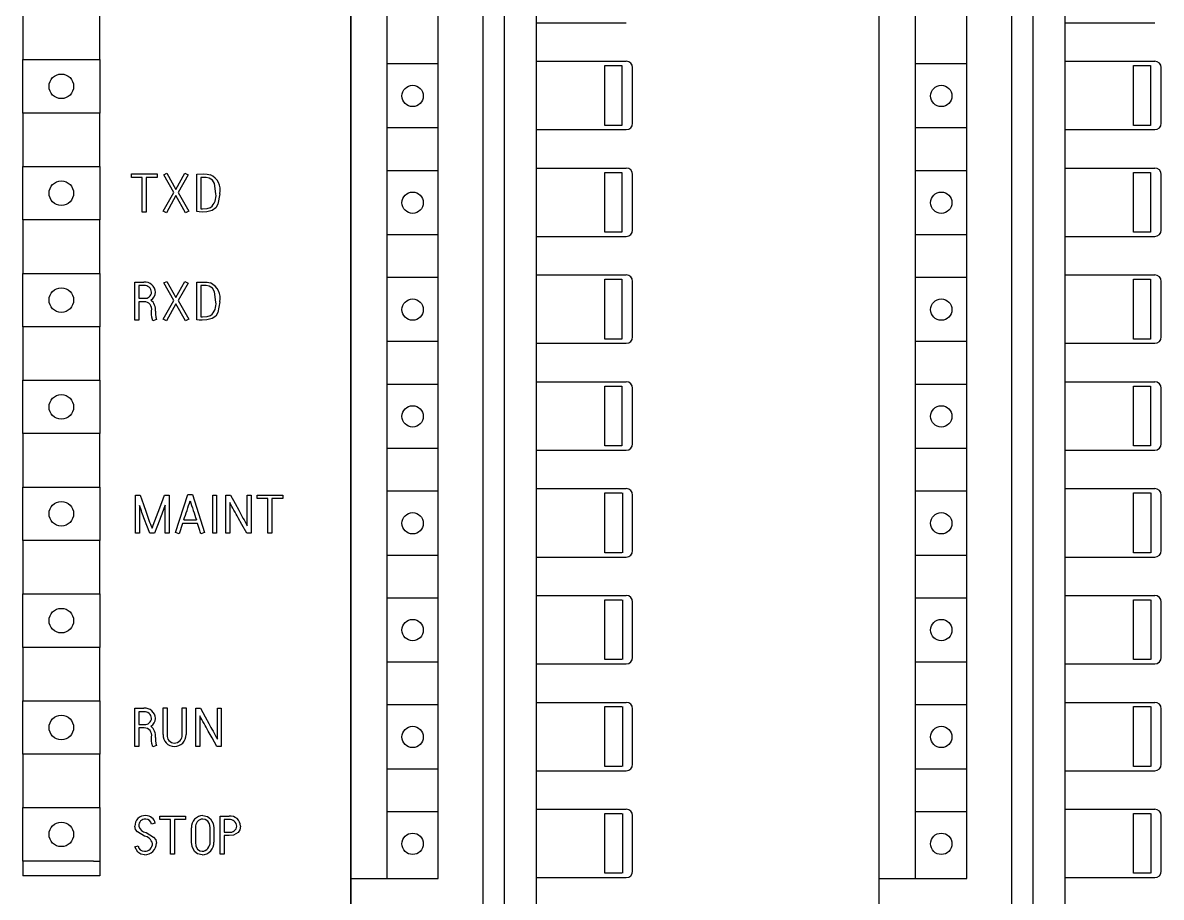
# Model space of a CAD drawing. Extents: x 430 to 1632, y -19 to 271.
# Drawn here: x 1274.9 to 1328.2, y 188.9 to 229.8 of the extents above; entities that cross this region are included whole.
import ezdxf

# ---------------------------------------------------------------- set-up
doc = ezdxf.new("R2010")
doc.units = 0
doc.header["$LTSCALE"] = 5
doc.header["$MEASUREMENT"] = 0
doc.layers.get('0').update_dxf_attribs({"linetype": 'CONTINUOUS'})

msp = doc.modelspace()

# ---------------------------------------------------------------- linework, layer by layer
for p, q in [((1290.245, 269.928), (1290.245, 143.878)), ((1274.891, 230.569), (1274.891, 228.069)), ((1278.501, 228.069), (1278.501, 230.569)), ((1274.891, 228.069), (1275.2, 228.069)), ((1274.896, 225.568), (1274.896, 228.069)), ((1275.2, 228.069), (1278.192, 228.069)), ((1278.192, 228.069), (1278.501, 228.069)), ((1278.496, 228.069), (1278.496, 225.568)), ((1274.891, 225.568), (1274.891, 223.068)), ((1275.2, 225.568), (1274.891, 225.568)), ((1278.192, 225.568), (1275.2, 225.568)), ((1278.501, 225.568), (1278.192, 225.568)), ((1278.501, 223.068), (1278.501, 225.568)), ((1274.891, 223.068), (1275.2, 223.068)), ((1274.896, 220.568), (1274.896, 223.068)), ((1275.2, 223.068), (1278.192, 223.068)), ((1278.192, 223.068), (1278.501, 223.068)), ((1278.496, 223.068), (1278.496, 220.568)), ((1279.987, 222.716), (1281.188, 222.716)), ((1279.987, 222.556), (1279.987, 222.716)), ((1280.486, 222.556), (1279.987, 222.556)), ((1280.486, 220.933), (1280.486, 222.556)), ((1280.669, 222.556), (1280.669, 220.933)), ((1281.188, 222.556), (1280.669, 222.556)), ((1281.188, 222.716), (1281.188, 222.556)), ((1281.489, 222.677), (1281.639, 222.753)), ((1281.962, 221.852), (1281.489, 222.677)), ((1281.639, 222.753), (1282.062, 221.996)), ((1282.062, 221.996), (1282.475, 222.753)), ((1282.636, 222.674), (1282.171, 221.85)), ((1282.475, 222.753), (1282.636, 222.674)), ((1283.042, 222.715), (1283.333, 222.718)), ((1283.042, 220.959), (1283.042, 222.715)), ((1283.377, 222.556), (1283.225, 222.556)), ((1283.225, 222.556), (1283.225, 221.093)), ((1281.47, 220.979), (1281.962, 221.852)), ((1282.171, 221.85), (1282.672, 220.982)), ((1282.064, 221.706), (1281.622, 220.904)), ((1282.514, 220.904), (1282.064, 221.706)), ((1280.669, 220.933), (1280.486, 220.933)), ((1281.622, 220.904), (1281.47, 220.979)), ((1282.672, 220.982), (1282.514, 220.904)), ((1274.891, 220.568), (1274.891, 218.067)), ((1275.2, 220.568), (1274.891, 220.568)), ((1278.192, 220.568), (1275.2, 220.568)), ((1278.501, 220.568), (1278.192, 220.568)), ((1278.501, 218.067), (1278.501, 220.568)), ((1274.891, 218.067), (1275.2, 218.067)), ((1274.896, 215.567), (1274.896, 218.067)), ((1275.2, 218.067), (1278.192, 218.067)), ((1278.192, 218.067), (1278.501, 218.067)), ((1278.496, 218.067), (1278.496, 215.567)), ((1280.143, 217.655), (1280.566, 217.655)), ((1280.143, 215.872), (1280.143, 217.655)), ((1280.326, 217.495), (1280.326, 216.901)), ((1280.565, 217.495), (1280.326, 217.495)), ((1281.489, 217.616), (1281.639, 217.691)), ((1281.962, 216.791), (1281.489, 217.616)), ((1281.639, 217.691), (1282.062, 216.935)), ((1282.062, 216.935), (1282.475, 217.691)), ((1282.636, 217.613), (1282.171, 216.789)), ((1282.475, 217.691), (1282.636, 217.613)), ((1283.042, 217.654), (1283.333, 217.657)), ((1283.042, 215.898), (1283.042, 217.654)), ((1283.377, 217.495), (1283.225, 217.495)), ((1283.225, 217.495), (1283.225, 216.032)), ((1280.326, 216.901), (1280.585, 216.901)), ((1280.326, 216.741), (1280.326, 215.872)), ((1280.58, 216.741), (1280.326, 216.741)), ((1281.47, 215.918), (1281.962, 216.791)), ((1282.064, 216.645), (1281.622, 215.843)), ((1282.514, 215.843), (1282.064, 216.645)), ((1282.171, 216.789), (1282.672, 215.921)), ((1280.92, 216.139), (1280.92, 216.318)), ((1281.145, 215.908), (1280.976, 215.849)), ((1281.103, 216.29), (1281.103, 216.155)), ((1281.622, 215.843), (1281.47, 215.918)), ((1282.672, 215.921), (1282.514, 215.843)), ((1274.891, 215.567), (1274.891, 213.066)), ((1275.2, 215.567), (1274.891, 215.567)), ((1278.192, 215.567), (1275.2, 215.567)), ((1278.501, 215.567), (1278.192, 215.567)), ((1278.501, 213.066), (1278.501, 215.567)), ((1280.326, 215.872), (1280.143, 215.872)), ((1274.891, 213.066), (1275.2, 213.066)), ((1274.896, 210.566), (1274.896, 213.066)), ((1275.2, 213.066), (1278.192, 213.066)), ((1278.192, 213.066), (1278.501, 213.066)), ((1278.496, 213.066), (1278.496, 210.566)), ((1274.891, 210.566), (1274.891, 208.066)), ((1275.2, 210.566), (1274.891, 210.566)), ((1278.192, 210.566), (1275.2, 210.566)), ((1278.501, 210.566), (1278.192, 210.566)), ((1278.501, 208.066), (1278.501, 210.566)), ((1274.891, 208.066), (1275.2, 208.066)), ((1274.896, 205.565), (1274.896, 208.066)), ((1275.2, 208.066), (1278.192, 208.066)), ((1278.192, 208.066), (1278.501, 208.066)), ((1278.496, 208.066), (1278.496, 205.565)), ((1280.166, 207.691), (1280.381, 207.691)), ((1280.166, 205.908), (1280.166, 207.691)), ((1281.524, 207.691), (1281.743, 207.691)), ((1281.743, 207.691), (1281.743, 205.908)), ((1282.04, 205.933), (1282.625, 207.714)), ((1282.625, 207.714), (1282.834, 207.714)), ((1282.834, 207.714), (1283.407, 205.937)), ((1283.786, 207.691), (1283.969, 207.691)), ((1283.786, 205.908), (1283.786, 207.691)), ((1283.969, 207.691), (1283.969, 205.908)), ((1284.398, 205.908), (1284.398, 207.691)), ((1284.398, 207.691), (1284.61, 207.691)), ((1285.404, 206.255), (1285.404, 207.691)), ((1285.404, 207.691), (1285.586, 207.691)), ((1285.586, 207.691), (1285.586, 205.908)), ((1285.871, 207.531), (1285.871, 207.691)), ((1285.871, 207.691), (1287.071, 207.691)), ((1286.37, 207.531), (1285.871, 207.531)), ((1286.37, 205.908), (1286.37, 207.531)), ((1287.071, 207.531), (1286.553, 207.531)), ((1286.553, 207.531), (1286.553, 205.908)), ((1287.071, 207.691), (1287.071, 207.531)), ((1280.349, 207.207), (1280.349, 205.908)), ((1281.56, 205.908), (1281.56, 207.224)), ((1284.581, 207.341), (1284.581, 205.908)), ((1282.377, 206.365), (1282.213, 205.885)), ((1283.07, 206.365), (1282.377, 206.365)), ((1282.426, 206.525), (1283.024, 206.525)), ((1280.349, 205.908), (1280.166, 205.908)), ((1281.064, 205.908), (1280.833, 205.908)), ((1281.743, 205.908), (1281.56, 205.908)), ((1282.213, 205.885), (1282.04, 205.933)), ((1283.407, 205.937), (1283.228, 205.885)), ((1283.969, 205.908), (1283.786, 205.908)), ((1284.581, 205.908), (1284.398, 205.908)), ((1285.586, 205.908), (1285.376, 205.908)), ((1286.553, 205.908), (1286.37, 205.908)), ((1274.891, 205.565), (1274.891, 203.065)), ((1275.2, 205.565), (1274.891, 205.565)), ((1278.192, 205.565), (1275.2, 205.565)), ((1278.501, 205.565), (1278.192, 205.565)), ((1278.501, 203.065), (1278.501, 205.565)), ((1274.891, 203.065), (1275.2, 203.065)), ((1274.896, 200.565), (1274.896, 203.065)), ((1275.2, 203.065), (1278.192, 203.065)), ((1278.192, 203.065), (1278.501, 203.065)), ((1278.496, 203.065), (1278.496, 200.565)), ((1274.891, 200.565), (1274.891, 198.064)), ((1275.2, 200.565), (1274.891, 200.565)), ((1278.192, 200.565), (1275.2, 200.565)), ((1278.501, 200.565), (1278.192, 200.565)), ((1278.501, 198.064), (1278.501, 200.565)), ((1274.891, 198.064), (1275.2, 198.064)), ((1274.896, 195.564), (1274.896, 198.064)), ((1275.2, 198.064), (1278.192, 198.064)), ((1278.192, 198.064), (1278.501, 198.064)), ((1278.496, 198.064), (1278.496, 195.564)), ((1280.143, 197.712), (1280.566, 197.712)), ((1280.143, 195.929), (1280.143, 197.712)), ((1280.326, 197.552), (1280.326, 196.958)), ((1280.565, 197.552), (1280.326, 197.552)), ((1281.462, 196.481), (1281.462, 197.735)), ((1281.462, 197.735), (1281.645, 197.735)), ((1281.645, 197.735), (1281.645, 196.474)), ((1282.354, 196.474), (1282.354, 197.735)), ((1282.354, 197.735), (1282.536, 197.735)), ((1282.536, 197.735), (1282.536, 196.481)), ((1282.996, 197.712), (1283.209, 197.712)), ((1282.996, 195.929), (1282.996, 197.712)), ((1283.179, 197.362), (1283.179, 195.929)), ((1284.002, 197.712), (1284.185, 197.712)), ((1284.002, 196.276), (1284.002, 197.712)), ((1284.185, 197.712), (1284.185, 195.929)), ((1280.326, 196.958), (1280.585, 196.958)), ((1280.326, 196.798), (1280.326, 195.929)), ((1280.58, 196.798), (1280.326, 196.798)), ((1280.92, 196.197), (1280.92, 196.375)), ((1281.103, 196.347), (1281.103, 196.212)), ((1280.326, 195.929), (1280.143, 195.929)), ((1281.145, 195.965), (1280.976, 195.906)), ((1283.179, 195.929), (1282.996, 195.929)), ((1284.185, 195.929), (1283.975, 195.929)), ((1274.891, 195.564), (1274.891, 193.064)), ((1275.2, 195.564), (1274.891, 195.564)), ((1278.192, 195.564), (1275.2, 195.564)), ((1278.501, 195.564), (1278.192, 195.564)), ((1278.501, 193.064), (1278.501, 195.564)), ((1274.891, 193.064), (1275.2, 193.064)), ((1274.896, 190.565), (1274.896, 193.064)), ((1275.2, 193.064), (1278.192, 193.064)), ((1278.192, 193.064), (1278.501, 193.064)), ((1278.496, 193.064), (1278.496, 190.565)), ((1281.306, 192.508), (1281.306, 192.668)), ((1281.306, 192.668), (1282.506, 192.668)), ((1281.805, 192.508), (1281.306, 192.508)), ((1281.805, 190.885), (1281.805, 192.508)), ((1282.506, 192.508), (1281.988, 192.508)), ((1281.988, 192.508), (1281.988, 190.885)), ((1282.506, 192.668), (1282.506, 192.508)), ((1284.132, 192.668), (1284.555, 192.668)), ((1284.132, 190.885), (1284.132, 192.668)), ((1284.315, 192.508), (1284.315, 191.914)), ((1284.553, 192.508), (1284.315, 192.508)), ((1281.096, 192.332), (1280.917, 192.287)), ((1282.79, 191.456), (1282.79, 192.127)), ((1282.973, 192.132), (1282.973, 191.452)), ((1283.659, 191.452), (1283.659, 192.132)), ((1283.842, 192.127), (1283.842, 191.456)), ((1284.315, 191.914), (1284.553, 191.914)), ((1284.315, 191.754), (1284.315, 190.885)), ((1284.554, 191.754), (1284.315, 191.754)), ((1280.143, 191.227), (1280.292, 191.27)), ((1281.988, 190.885), (1281.805, 190.885)), ((1284.315, 190.885), (1284.132, 190.885)), ((1274.896, 190.565), (1274.896, 189.868)), ((1275.196, 190.565), (1274.896, 190.565)), ((1278.196, 190.565), (1275.196, 190.565)), ((1278.196, 190.565), (1278.496, 190.565)), ((1278.496, 190.565), (1278.496, 189.868)), ((1278.496, 189.868), (1274.896, 189.868))]:
    msp.add_line(p, q)
at = {"color": 7, "linetype": 'Continuous'}
for p, q in [((1314.995, -17.648), (1314.995, 269.352)), ((1314.995, -17.648), (1314.995, 269.352)), ((1290.245, -18.572), (1290.245, 268.428)), ((1296.445, -1.108), (1296.445, 255.922)), ((1321.195, -1.108), (1321.195, 255.922)), ((1297.445, -1.108), (1297.445, 245.252)), ((1298.945, -4.108), (1298.945, 245.252)), ((1322.195, -1.108), (1322.195, 245.252)), ((1323.695, -4.108), (1323.695, 245.252)), ((1291.945, 189.752), (1291.945, 243.052)), ((1294.345, 189.752), (1294.345, 243.052)), ((1316.695, 189.752), (1316.695, 243.052)), ((1319.095, 189.752), (1319.095, 243.052)), ((1298.945, 229.792), (1303.145, 229.792)), ((1323.695, 229.792), (1327.895, 229.792)), ((1294.345, 227.871), (1291.945, 227.871)), ((1298.945, 227.992), (1303.145, 227.992)), ((1302.145, 224.992), (1302.145, 227.792)), ((1302.145, 227.792), (1302.945, 227.792)), ((1302.945, 227.792), (1302.945, 224.992)), ((1303.445, 225.092), (1303.445, 227.692)), ((1319.095, 227.871), (1316.695, 227.871)), ((1323.695, 227.992), (1327.895, 227.992)), ((1326.895, 224.992), (1326.895, 227.792)), ((1326.895, 227.792), (1327.695, 227.792)), ((1327.695, 227.792), (1327.695, 224.992)), ((1328.195, 225.092), (1328.195, 227.692)), ((1302.945, 224.992), (1302.145, 224.992)), ((1327.695, 224.992), (1326.895, 224.992)), ((1294.345, 224.871), (1291.945, 224.871)), ((1298.945, 224.792), (1303.145, 224.792)), ((1319.095, 224.871), (1316.695, 224.871)), ((1323.695, 224.792), (1327.895, 224.792)), ((1294.345, 222.871), (1291.945, 222.871)), ((1298.945, 222.992), (1303.145, 222.992)), ((1319.095, 222.871), (1316.695, 222.871)), ((1323.695, 222.992), (1327.895, 222.992)), ((1302.145, 219.992), (1302.145, 222.792)), ((1302.145, 222.792), (1302.945, 222.792)), ((1302.945, 222.792), (1302.945, 219.992)), ((1303.445, 220.092), (1303.445, 222.692)), ((1326.895, 219.992), (1326.895, 222.792)), ((1326.895, 222.792), (1327.695, 222.792)), ((1327.695, 222.792), (1327.695, 219.992)), ((1328.195, 220.092), (1328.195, 222.692)), ((1294.345, 219.871), (1291.945, 219.871)), ((1298.945, 219.792), (1303.145, 219.792)), ((1302.945, 219.992), (1302.145, 219.992)), ((1319.095, 219.871), (1316.695, 219.871)), ((1323.695, 219.792), (1327.895, 219.792)), ((1327.695, 219.992), (1326.895, 219.992)), ((1294.345, 217.871), (1291.945, 217.871)), ((1298.945, 217.992), (1303.145, 217.992)), ((1302.145, 214.992), (1302.145, 217.792)), ((1302.145, 217.792), (1302.945, 217.792)), ((1302.945, 217.792), (1302.945, 214.992)), ((1303.445, 215.092), (1303.445, 217.692)), ((1319.095, 217.871), (1316.695, 217.871)), ((1323.695, 217.992), (1327.895, 217.992)), ((1326.895, 214.992), (1326.895, 217.792)), ((1326.895, 217.792), (1327.695, 217.792)), ((1327.695, 217.792), (1327.695, 214.992)), ((1328.195, 215.092), (1328.195, 217.692)), ((1294.345, 214.871), (1291.945, 214.871)), ((1302.945, 214.992), (1302.145, 214.992)), ((1319.095, 214.871), (1316.695, 214.871)), ((1327.695, 214.992), (1326.895, 214.992)), ((1298.945, 214.792), (1303.145, 214.792)), ((1323.695, 214.792), (1327.895, 214.792)), ((1294.345, 212.871), (1291.945, 212.871)), ((1298.945, 212.992), (1303.145, 212.992)), ((1302.145, 209.992), (1302.145, 212.792)), ((1302.145, 212.792), (1302.945, 212.792)), ((1302.945, 212.792), (1302.945, 209.992)), ((1303.445, 210.092), (1303.445, 212.692)), ((1319.095, 212.871), (1316.695, 212.871)), ((1323.695, 212.992), (1327.895, 212.992)), ((1326.895, 209.992), (1326.895, 212.792)), ((1326.895, 212.792), (1327.695, 212.792)), ((1327.695, 212.792), (1327.695, 209.992)), ((1328.195, 210.092), (1328.195, 212.692)), ((1294.345, 209.871), (1291.945, 209.871)), ((1298.945, 209.792), (1303.145, 209.792)), ((1302.945, 209.992), (1302.145, 209.992)), ((1319.095, 209.871), (1316.695, 209.871)), ((1323.695, 209.792), (1327.895, 209.792)), ((1327.695, 209.992), (1326.895, 209.992)), ((1298.945, 207.992), (1303.145, 207.992)), ((1323.695, 207.992), (1327.895, 207.992)), ((1294.345, 207.871), (1291.945, 207.871)), ((1302.145, 204.992), (1302.145, 207.792)), ((1302.145, 207.792), (1302.945, 207.792)), ((1302.965, 207.792), (1302.965, 204.992)), ((1303.445, 205.092), (1303.445, 207.692)), ((1319.095, 207.871), (1316.695, 207.871)), ((1326.895, 204.992), (1326.895, 207.792)), ((1326.895, 207.792), (1327.695, 207.792)), ((1327.715, 207.792), (1327.715, 204.992)), ((1328.195, 205.092), (1328.195, 207.692)), ((1294.345, 204.871), (1291.945, 204.871)), ((1298.945, 204.792), (1303.145, 204.792)), ((1302.945, 204.992), (1302.145, 204.992)), ((1319.095, 204.871), (1316.695, 204.871)), ((1323.695, 204.792), (1327.895, 204.792)), ((1327.695, 204.992), (1326.895, 204.992)), ((1294.345, 202.871), (1291.945, 202.871)), ((1298.945, 202.992), (1303.145, 202.992)), ((1302.145, 199.992), (1302.145, 202.792)), ((1302.145, 202.792), (1302.945, 202.792)), ((1302.965, 202.792), (1302.965, 199.992)), ((1303.445, 200.092), (1303.445, 202.692)), ((1319.095, 202.871), (1316.695, 202.871)), ((1323.695, 202.992), (1327.895, 202.992)), ((1326.895, 199.992), (1326.895, 202.792)), ((1326.895, 202.792), (1327.695, 202.792)), ((1327.715, 202.792), (1327.715, 199.992)), ((1328.195, 200.092), (1328.195, 202.692)), ((1302.945, 199.992), (1302.145, 199.992)), ((1327.695, 199.992), (1326.895, 199.992)), ((1294.345, 199.871), (1291.945, 199.871)), ((1298.945, 199.792), (1303.145, 199.792)), ((1319.095, 199.871), (1316.695, 199.871)), ((1323.695, 199.792), (1327.895, 199.792)), ((1294.345, 197.871), (1291.945, 197.871)), ((1298.945, 197.992), (1303.145, 197.992)), ((1302.145, 194.992), (1302.145, 197.792)), ((1302.145, 197.792), (1302.945, 197.792)), ((1302.965, 197.792), (1302.965, 194.992)), ((1319.095, 197.871), (1316.695, 197.871)), ((1323.695, 197.992), (1327.895, 197.992)), ((1326.895, 194.992), (1326.895, 197.792)), ((1326.895, 197.792), (1327.695, 197.792)), ((1327.715, 197.792), (1327.715, 194.992)), ((1303.445, 195.092), (1303.445, 197.692)), ((1328.195, 195.092), (1328.195, 197.692)), ((1294.345, 194.871), (1291.945, 194.871)), ((1298.945, 194.792), (1303.145, 194.792)), ((1302.945, 194.992), (1302.145, 194.992)), ((1319.095, 194.871), (1316.695, 194.871)), ((1323.695, 194.792), (1327.895, 194.792)), ((1327.695, 194.992), (1326.895, 194.992)), ((1298.945, 192.992), (1303.145, 192.992)), ((1323.695, 192.992), (1327.895, 192.992)), ((1294.345, 192.871), (1291.945, 192.871)), ((1302.145, 189.992), (1302.145, 192.792)), ((1302.145, 192.792), (1302.945, 192.792)), ((1302.965, 192.792), (1302.965, 189.992)), ((1303.445, 190.092), (1303.445, 192.692)), ((1319.095, 192.871), (1316.695, 192.871)), ((1326.895, 189.992), (1326.895, 192.792)), ((1326.895, 192.792), (1327.695, 192.792)), ((1327.715, 192.792), (1327.715, 189.992)), ((1328.195, 190.092), (1328.195, 192.692)), ((1298.945, 189.792), (1303.145, 189.792)), ((1302.945, 189.992), (1302.145, 189.992)), ((1323.695, 189.792), (1327.895, 189.792)), ((1327.695, 189.992), (1326.895, 189.992)), ((1290.245, 189.752), (1294.345, 189.752)), ((1314.995, 189.752), (1319.095, 189.752))]:
    msp.add_line(p, q, dxfattribs=at)
at = {"flags": 128}
for points in [[(1283.333, 222.718), (1283.528, 222.709), (1283.677, 222.679)], [(1283.616, 222.528), (1283.483, 222.552), (1283.377, 222.556)], [(1283.934, 221.787), (1283.871, 222.264), (1283.775, 222.428), (1283.616, 222.528)], [(1284.116, 221.794), (1284.026, 221.299), (1283.924, 221.129), (1283.765, 221.012)], [(1283.297, 220.933), (1283.154, 220.942), (1283.042, 220.959)], [(1283.225, 221.093), (1283.233, 221.093), (1283.299, 221.093)], [(1283.765, 221.012), (1283.507, 220.946), (1283.297, 220.933)], [(1283.299, 221.093), (1283.52, 221.108), (1283.687, 221.154)], [(1283.333, 217.657), (1283.528, 217.648), (1283.677, 217.617)], [(1283.616, 217.467), (1283.483, 217.491), (1283.377, 217.495)], [(1283.934, 216.726), (1283.871, 217.203), (1283.775, 217.366), (1283.616, 217.467)], [(1284.116, 216.732), (1284.026, 216.237), (1283.924, 216.068), (1283.765, 215.951)], [(1280.976, 215.849), (1280.931, 216.009), (1280.92, 216.139)], [(1281.103, 216.155), (1281.115, 216.014), (1281.145, 215.908)], [(1283.297, 215.872), (1283.154, 215.881), (1283.042, 215.898)], [(1283.225, 216.032), (1283.233, 216.032), (1283.299, 216.032)], [(1283.765, 215.951), (1283.507, 215.885), (1283.297, 215.872)], [(1283.299, 216.032), (1283.52, 216.047), (1283.687, 216.093)], [(1280.381, 207.691), (1280.545, 207.246), (1280.674, 206.897)], [(1281.229, 206.898), (1281.396, 207.342), (1281.524, 207.691)], [(1284.61, 207.691), (1284.83, 207.293), (1285.002, 206.98)], [(1280.951, 206.145), (1280.962, 206.178), (1281, 206.281), (1281.077, 206.486), (1281.229, 206.898)], [(1280.833, 205.908), (1280.699, 206.267), (1280.595, 206.549)], [(1281.307, 206.554), (1281.171, 206.192), (1281.064, 205.908)], [(1283.175, 206.041), (1283.115, 206.222), (1283.07, 206.365)], [(1285.376, 205.908), (1285.153, 206.31), (1284.978, 206.626)], [(1283.228, 205.885), (1283.198, 205.972), (1283.175, 206.041)], [(1283.209, 197.712), (1283.428, 197.314), (1283.601, 197.001)], [(1280.976, 195.906), (1280.931, 196.066), (1280.92, 196.197)], [(1281.103, 196.212), (1281.115, 196.072), (1281.145, 195.965)], [(1283.975, 195.929), (1283.752, 196.331), (1283.577, 196.647)], [(1283.321, 192.691), (1283.537, 192.646), (1283.68, 192.547)], [(1283.551, 192.436), (1283.433, 192.513), (1283.323, 192.531)], [(1283.659, 192.132), (1283.63, 192.314), (1283.551, 192.436)], [(1283.68, 192.547), (1283.813, 192.328), (1283.842, 192.127)], [(1280.584, 191.733), (1280.261, 191.93), (1280.172, 192.049), (1280.143, 192.194)], [(1284.972, 191.898), (1284.751, 191.779), (1284.554, 191.754)], [(1285.092, 192.201), (1285.054, 192.019), (1284.972, 191.898)], [(1280.666, 191.894), (1281.019, 191.686), (1281.117, 191.558), (1281.149, 191.402)], [(1282.939, 191.014), (1282.815, 191.248), (1282.79, 191.456)], [(1282.973, 191.452), (1282.999, 191.256), (1283.074, 191.122)], [(1280.598, 190.863), (1280.422, 190.89), (1280.272, 190.982), (1280.143, 191.227)], [(1283.285, 190.863), (1283.075, 190.91), (1282.939, 191.014)], [(1283.074, 191.122), (1283.183, 191.043), (1283.286, 191.023)]]:
    msp.add_lwpolyline(points, dxfattribs=at)
for centre in [(1276.696, 226.818), (1276.696, 221.818), (1276.696, 216.817), (1276.696, 211.816), (1276.696, 206.816), (1276.696, 201.815), (1276.696, 196.814), (1276.696, 191.813)]:
    msp.add_circle(centre, 0.575)
at = {"color": 7, "linetype": 'Continuous'}
for centre in [(1293.145, 226.371), (1317.895, 226.371), (1293.145, 221.371), (1317.895, 221.371), (1293.145, 216.371), (1317.895, 216.371), (1293.145, 211.371), (1317.895, 211.371), (1293.145, 206.371), (1317.895, 206.371), (1293.145, 201.371), (1317.895, 201.371), (1293.145, 196.371), (1317.895, 196.371), (1293.145, 191.371), (1317.895, 191.371)]:
    msp.add_circle(centre, 0.5, dxfattribs=at)
for centre, start, end in [((1303.145, 227.692), 0, 90), ((1327.895, 227.692), 0, 90), ((1303.145, 225.092), 270, 0), ((1327.895, 225.092), 270, 0), ((1303.145, 222.692), 0, 90), ((1327.895, 222.692), 0, 90), ((1303.145, 220.092), 270, 0), ((1327.895, 220.092), 270, 0), ((1303.145, 217.692), 0, 90), ((1327.895, 217.692), 0, 90), ((1303.145, 215.092), 270, 0), ((1327.895, 215.092), 270, 0), ((1303.145, 212.692), 0, 90), ((1327.895, 212.692), 0, 90), ((1303.145, 210.092), 270, 0), ((1327.895, 210.092), 270, 0), ((1303.145, 207.692), 0, 90), ((1327.895, 207.692), 0, 90), ((1303.145, 205.092), 270, 0), ((1327.895, 205.092), 270, 0), ((1303.145, 202.692), 0, 90), ((1327.895, 202.692), 0, 90), ((1303.145, 200.092), 270, 0), ((1327.895, 200.092), 270, 0), ((1303.145, 197.692), 0, 90), ((1327.895, 197.692), 0, 90), ((1303.145, 195.092), 270, 0), ((1327.895, 195.092), 270, 0), ((1303.145, 192.692), 0, 90), ((1327.895, 192.692), 0, 90), ((1303.145, 190.092), 270, 0), ((1327.895, 190.092), 270, 0)]:
    msp.add_arc(centre, 0.3, start, end, dxfattribs=at)
for centre, radius, start, end in [((1283.353, 221.966), 0.783, 347.2514, 65.5452), ((1283.25, 221.689), 0.69, 309.2257, 8.1672), ((1280.593, 217.169), 0.328, 3.4194, 95.0283), ((1280.611, 217.164), 0.493, 2.5588, 95.2422), ((1283.353, 216.905), 0.783, 347.2512, 65.5455), ((1280.622, 217.196), 0.298, 262.7379, 358.4147), ((1280.696, 217.182), 0.407, 296.7353, 0.6035), ((1280.578, 216.391), 0.35, 347.9415, 89.7783), ((1280.55, 216.367), 0.559, 352.0879, 53.8596), ((1283.25, 216.628), 0.69, 309.2259, 8.167), ((1260.612, 214.361), 23.179, 340.2416, 342.597), ((1302.27, 213.297), 20.403, 196.7152, 199.3828), ((1224.609, 186.012), 59.634, 20.14476, 20.81948), ((1284.461, 207.866), 3.909, 194.3431, 206.1119), ((1329.473, 188.718), 51.362, 158.8821, 159.6805), ((1070.981, 88.187), 244.586, 28.96285, 29.15457), ((1351.287, 243.183), 75.527, 208.64176, 209.2708), ((1280.593, 197.226), 0.328, 3.4186, 95.0298), ((1280.611, 197.222), 0.493, 2.5588, 95.2422), ((1280.622, 197.254), 0.298, 262.7376, 358.4149), ((1280.696, 197.239), 0.407, 296.7353, 0.6035), ((1070.262, 78.587), 243.806, 28.96241, 29.15475), ((1280.578, 196.448), 0.35, 347.9415, 89.7783), ((1280.55, 196.424), 0.559, 352.0879, 53.8596), ((1350.453, 233.518), 76.175, 208.64444, 209.26813), ((1281.987, 196.455), 0.526, 177.1934, 270.1879), ((1281.993, 196.439), 0.35, 174.2895, 269.3668), ((1282, 196.465), 0.536, 268.7661, 1.6436), ((1281.992, 196.451), 0.362, 269.4734, 3.531), ((1280.614, 192.221), 0.471, 86.034, 183.3524), ((1280.622, 192.235), 0.297, 85.292, 185.9729), ((1280.658, 192.244), 0.447, 11.2399, 91.5405), ((1280.629, 192.24), 0.291, 9.1139, 86.6781), ((1283.328, 192.153), 0.538, 90.6791, 182.7945), ((1283.34, 192.163), 0.369, 92.7244, 184.9114), ((1284.581, 192.182), 0.328, 3.3201, 94.9297), ((1284.598, 192.175), 0.495, 2.9065, 94.9812), ((1280.742, 192.318), 0.431, 195.3593, 259.8657), ((1284.6, 192.22), 0.31, 261.3655, 356.3178), ((1280.503, 191.258), 0.481, 16.0129, 80.3152), ((1280.599, 191.389), 0.367, 268.0849, 0.2734), ((1280.608, 191.403), 0.541, 268.8836, 359.8027), ((1283.278, 191.427), 0.565, 270.7979, 2.9386), ((1283.265, 191.417), 0.395, 273.0098, 5.0925), ((1280.588, 191.323), 0.3, 190.1685, 269.8524)]:
    msp.add_arc(centre, radius, start, end)

doc.saveas('drawing.dxf')
